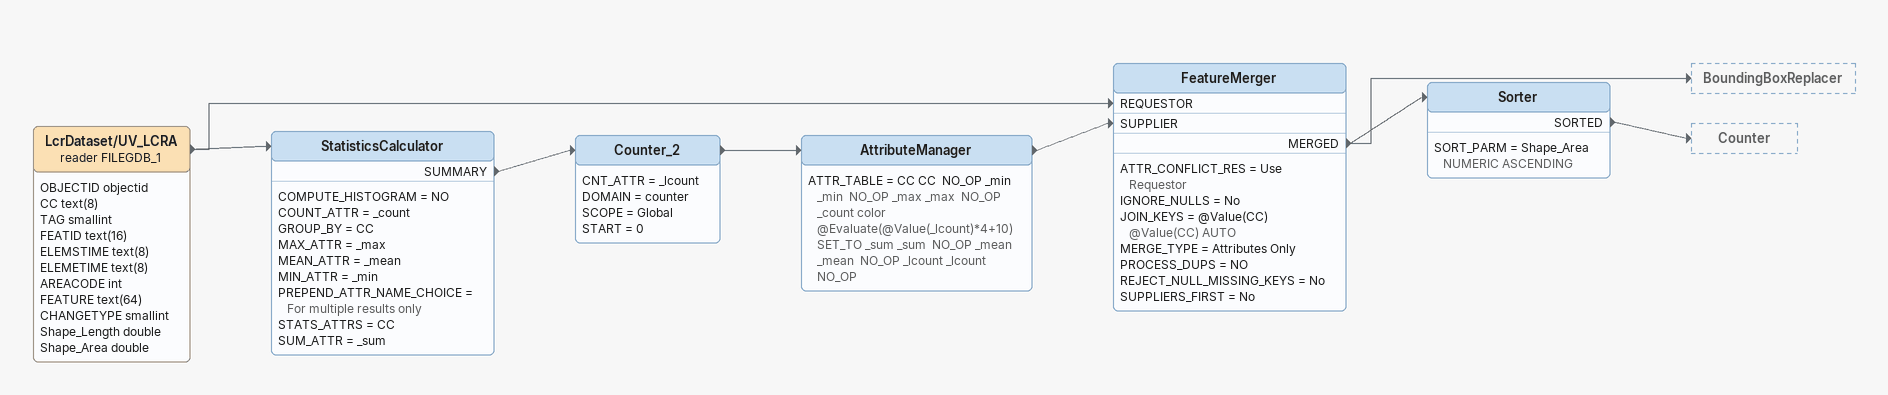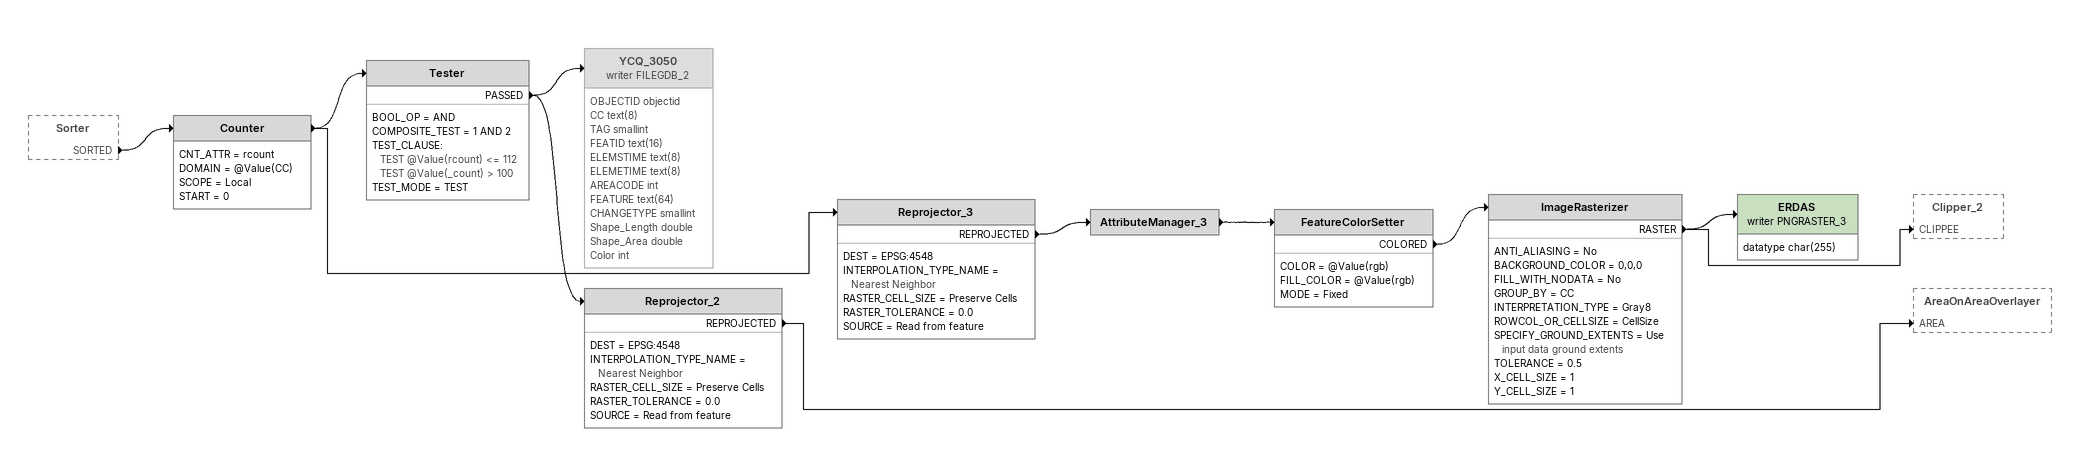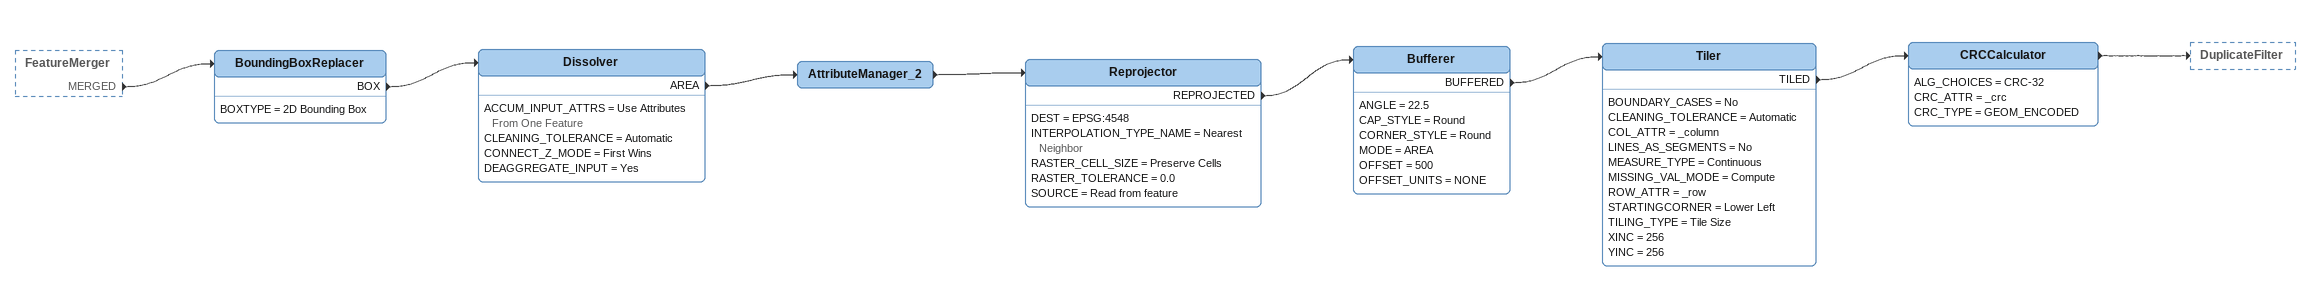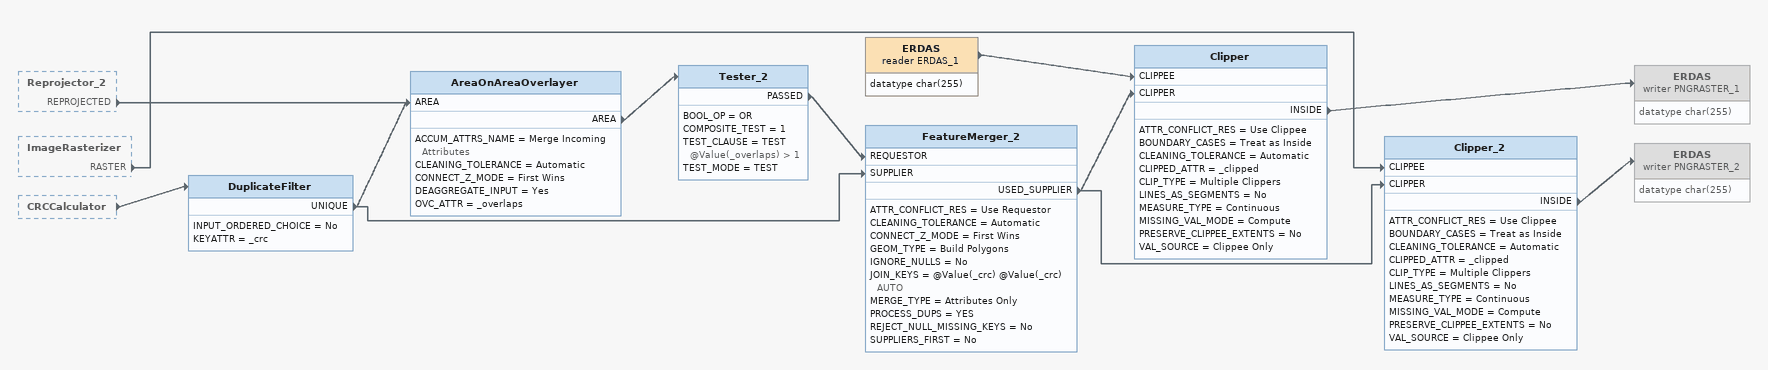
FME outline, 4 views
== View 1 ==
LcrDataset/UV_LCRA (reader FILEGDB_1)
    attributes: OBJECTID objectid, CC text(8), TAG smallint, FEATID text(16), ELEMSTIME text(8), ELEMETIME text(8), AREACODE int, FEATURE text(64), CHANGETYPE smallint, Shape_Length double, Shape_Area double
    -> StatisticsCalculator
    -> FeatureMerger [REQUESTOR]
StatisticsCalculator
    COMPUTE_HISTOGRAM = NO
    COUNT_ATTR = _count
    GROUP_BY = CC
    MAX_ATTR = _max
    MEAN_ATTR = _mean
    MIN_ATTR = _min
    PREPEND_ATTR_NAME_CHOICE = For multiple results only
    STATS_ATTRS = CC
    SUM_ATTR = _sum
    SUMMARY -> Counter_2
Counter_2
    CNT_ATTR = _lcount
    DOMAIN = counter
    SCOPE = Global
    START = 0
    -> AttributeManager
AttributeManager
    ATTR_TABLE = CC CC  NO_OP _min _min  NO_OP _max _max  NO_OP _count color @Evaluate(@Value(_lcount)*4+10) SET_TO _sum _sum  NO_OP _mean _mean  NO_OP _lcount _lcount  NO_OP
    -> FeatureMerger [SUPPLIER]
FeatureMerger
    ATTR_CONFLICT_RES = Use Requestor
    IGNORE_NULLS = No
    JOIN_KEYS = @Value(CC) @Value(CC) AUTO
    MERGE_TYPE = Attributes Only
    PROCESS_DUPS = NO
    REJECT_NULL_MISSING_KEYS = No
    SUPPLIERS_FIRST = No
    MERGED -> Sorter
    MERGED -> BoundingBoxReplacer
Sorter
    SORT_PARM = Shape_Area NUMERIC ASCENDING
    SORTED -> Counter

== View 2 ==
Sorter [outside]
    SORTED -> Counter
Counter
    CNT_ATTR = rcount
    DOMAIN = @Value(CC)
    SCOPE = Local
    START = 0
    -> Tester
    -> Reprojector_3
Tester
    BOOL_OP = AND
    COMPOSITE_TEST = 1 AND 2
    TEST_CLAUSE:
      TEST @Value(rcount) <= 112
      TEST @Value(_count) > 100
    TEST_MODE = TEST
    PASSED -> YCQ_3050 (writer FILEGDB_2)
    PASSED -> Reprojector_2
YCQ_3050 (writer FILEGDB_2) [off]
    attributes: OBJECTID objectid, CC text(8), TAG smallint, FEATID text(16), ELEMSTIME text(8), ELEMETIME text(8), AREACODE int, FEATURE text(64), CHANGETYPE smallint, Shape_Length double, Shape_Area double, Color int
Reprojector_2
    DEST = EPSG:4548
    INTERPOLATION_TYPE_NAME = Nearest Neighbor
    RASTER_CELL_SIZE = Preserve Cells
    RASTER_TOLERANCE = 0.0
    SOURCE = Read from feature
    REPROJECTED -> AreaOnAreaOverlayer [AREA]
Reprojector_3
    DEST = EPSG:4548
    INTERPOLATION_TYPE_NAME = Nearest Neighbor
    RASTER_CELL_SIZE = Preserve Cells
    RASTER_TOLERANCE = 0.0
    SOURCE = Read from feature
    REPROJECTED -> AttributeManager_3
AttributeManager_3
    -> FeatureColorSetter
FeatureColorSetter
    COLOR = @Value(rgb)
    FILL_COLOR = @Value(rgb)
    MODE = Fixed
    COLORED -> ImageRasterizer
ImageRasterizer
    ANTI_ALIASING = No
    BACKGROUND_COLOR = 0,0,0
    FILL_WITH_NODATA = No
    GROUP_BY = CC
    INTERPRETATION_TYPE = Gray8
    ROWCOL_OR_CELLSIZE = CellSize
    SPECIFY_GROUND_EXTENTS = Use input data ground extents
    TOLERANCE = 0.5
    X_CELL_SIZE = 1
    Y_CELL_SIZE = 1
    RASTER -> Clipper_2 [CLIPPEE]
    RASTER -> ERDAS (writer PNGRASTER_3)
ERDAS (writer PNGRASTER_3)
    attributes: datatype char(255)

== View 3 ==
FeatureMerger [outside]
    MERGED -> BoundingBoxReplacer
BoundingBoxReplacer
    BOXTYPE = 2D Bounding Box
    BOX -> Dissolver
Dissolver
    ACCUM_INPUT_ATTRS = Use Attributes From One Feature
    CLEANING_TOLERANCE = Automatic
    CONNECT_Z_MODE = First Wins
    DEAGGREGATE_INPUT = Yes
    AREA -> AttributeManager_2
AttributeManager_2
    -> Reprojector
Reprojector
    DEST = EPSG:4548
    INTERPOLATION_TYPE_NAME = Nearest Neighbor
    RASTER_CELL_SIZE = Preserve Cells
    RASTER_TOLERANCE = 0.0
    SOURCE = Read from feature
    REPROJECTED -> Bufferer
Bufferer
    ANGLE = 22.5
    CAP_STYLE = Round
    CORNER_STYLE = Round
    MODE = AREA
    OFFSET = 500
    OFFSET_UNITS = NONE
    BUFFERED -> Tiler
Tiler
    BOUNDARY_CASES = No
    CLEANING_TOLERANCE = Automatic
    COL_ATTR = _column
    LINES_AS_SEGMENTS = No
    MEASURE_TYPE = Continuous
    MISSING_VAL_MODE = Compute
    ROW_ATTR = _row
    STARTINGCORNER = Lower Left
    TILING_TYPE = Tile Size
    XINC = 256
    YINC = 256
    TILED -> CRCCalculator
CRCCalculator
    ALG_CHOICES = CRC-32
    CRC_ATTR = _crc
    CRC_TYPE = GEOM_ENCODED
    -> DuplicateFilter

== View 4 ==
Reprojector_2 [outside]
    REPROJECTED -> AreaOnAreaOverlayer [AREA]
ImageRasterizer [outside]
    RASTER -> Clipper_2 [CLIPPEE]
CRCCalculator [outside]
    -> DuplicateFilter
DuplicateFilter
    INPUT_ORDERED_CHOICE = No
    KEYATTR = _crc
    UNIQUE -> AreaOnAreaOverlayer [AREA]
    UNIQUE -> FeatureMerger_2 [SUPPLIER]
AreaOnAreaOverlayer
    ACCUM_ATTRS_NAME = Merge Incoming Attributes
    CLEANING_TOLERANCE = Automatic
    CONNECT_Z_MODE = First Wins
    DEAGGREGATE_INPUT = Yes
    OVC_ATTR = _overlaps
    AREA -> Tester_2
Tester_2
    BOOL_OP = OR
    COMPOSITE_TEST = 1
    TEST_CLAUSE = TEST @Value(_overlaps) > 1
    TEST_MODE = TEST
    PASSED -> FeatureMerger_2 [REQUESTOR]
FeatureMerger_2
    ATTR_CONFLICT_RES = Use Requestor
    CLEANING_TOLERANCE = Automatic
    CONNECT_Z_MODE = First Wins
    GEOM_TYPE = Build Polygons
    IGNORE_NULLS = No
    JOIN_KEYS = @Value(_crc) @Value(_crc) AUTO
    MERGE_TYPE = Attributes Only
    PROCESS_DUPS = YES
    REJECT_NULL_MISSING_KEYS = No
    SUPPLIERS_FIRST = No
    USED_SUPPLIER -> Clipper [CLIPPER]
    USED_SUPPLIER -> Clipper_2 [CLIPPER]
Clipper_2
    ATTR_CONFLICT_RES = Use Clippee
    BOUNDARY_CASES = Treat as Inside
    CLEANING_TOLERANCE = Automatic
    CLIPPED_ATTR = _clipped
    CLIP_TYPE = Multiple Clippers
    LINES_AS_SEGMENTS = No
    MEASURE_TYPE = Continuous
    MISSING_VAL_MODE = Compute
    PRESERVE_CLIPPEE_EXTENTS = No
    VAL_SOURCE = Clippee Only
    INSIDE -> ERDAS (writer PNGRASTER_2)
ERDAS (writer PNGRASTER_2) [off]
    attributes: datatype char(255)
ERDAS (reader ERDAS_1)
    attributes: datatype char(255)
    -> Clipper [CLIPPEE]
Clipper
    ATTR_CONFLICT_RES = Use Clippee
    BOUNDARY_CASES = Treat as Inside
    CLEANING_TOLERANCE = Automatic
    CLIPPED_ATTR = _clipped
    CLIP_TYPE = Multiple Clippers
    LINES_AS_SEGMENTS = No
    MEASURE_TYPE = Continuous
    MISSING_VAL_MODE = Compute
    PRESERVE_CLIPPEE_EXTENTS = No
    VAL_SOURCE = Clippee Only
    INSIDE -> ERDAS (writer PNGRASTER_1)
ERDAS (writer PNGRASTER_1) [off]
    attributes: datatype char(255)
